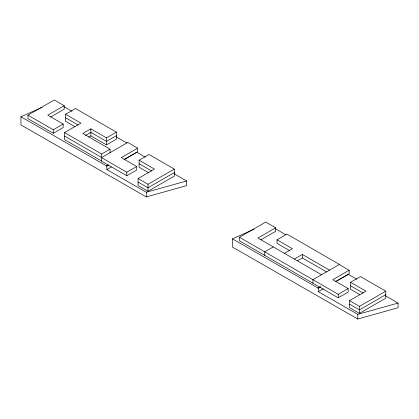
<?xml version="1.0" encoding="UTF-8"?>
<svg xmlns="http://www.w3.org/2000/svg" width="419" height="419" viewBox="0 0 419 419"><rect width="100%" height="100%" fill="white"/><g stroke="black" fill="none" stroke-linecap="round" stroke-linejoin="round"><path stroke-width="0.63" d="M64.186 105.708L47.797 115.173L63.175 124.05L63.175 127.554L53.26 133.279L27.968 118.677L27.968 115.173L54.271 99.984L64.186 105.708L64.186 109.212L50.62 117.042M74.907 126.653L65.574 121.264L65.574 114.256L75.488 108.531L116.398 132.147L116.398 139.155L106.484 144.88L90.865 135.866L88.734 137.097M27.968 115.173L53.26 129.775L63.175 124.05M101.66 161.022L64.563 139.606L64.563 132.593L80.951 123.134L65.574 114.256M116.398 132.147L106.484 137.872L90.865 128.858L82.873 133.472L110.061 149.164L110.061 152.673M85.539 135.437L90.865 132.362L106.484 141.376L116.398 135.651M64.563 132.593L101.66 154.014L110.061 149.164M137.71 148.153L121.316 157.617L136.699 166.495L136.699 169.999L126.784 175.723L101.487 161.121L101.487 157.617L127.795 142.434L137.71 148.153L137.71 151.662L124.144 159.492M106.552 165.919L108.249 164.939M174.152 173.801L186.581 180.977L186.581 185.648L146.31 196.925L20.95 124.946L20.95 116.77L106.855 166.097L108.558 165.112M106.855 166.097L106.855 169.601L111.386 166.982M124.412 159.466L136.866 152.275L145.341 157.167M139.092 160.205L149.007 154.48L174.299 169.082L174.299 176.095L147.996 191.279L138.081 185.554L138.081 178.546L154.47 169.082L139.092 160.205L139.092 167.212L148.981 172.921M101.487 157.617L126.784 172.219L136.699 166.495M138.081 178.546L147.996 184.271L174.299 169.082M174.299 172.586L147.996 187.775L138.081 182.05M335.614 281.578L349.174 273.748L349.174 270.245L332.786 279.709L348.163 288.586L348.163 292.09L338.248 297.815L239.438 240.763L239.438 237.259L265.74 222.075L275.655 227.8L275.655 231.304L260.691 239.94M275.655 227.8L257.921 238.039L321.525 274.759M289.67 250.646L277.038 243.35L277.038 239.846L286.952 234.121L339.432 264.42L312.956 279.709L312.956 283.213M273.298 246.917L264.729 251.861L264.729 255.365M284.428 253.338L292.42 248.724L277.038 239.846M294.342 259.062L302.335 254.448L329.517 270.145M297.537 260.723L302.335 257.952L326.684 272.015M318.021 288.01L320.284 286.701M385.621 295.893L398.05 303.068L398.05 307.74L357.779 319.016L232.419 247.037L232.419 238.856L318.325 288.183L320.587 286.879M318.325 288.183L318.325 291.687L323.421 288.749M335.876 281.558L348.336 274.361L356.81 279.253M350.562 282.296L360.476 276.571L385.768 291.174L385.768 298.181L359.465 313.37L349.551 307.646L349.551 300.638L365.939 291.174L350.562 282.296L350.562 289.304L359.9 294.693M239.438 237.259L338.248 294.311L348.163 288.586M349.551 300.638L359.465 306.357L385.768 291.174M385.768 294.677L359.465 309.866L349.551 304.142M20.95 116.77L42.12 107.316M232.419 238.856L254.176 229.141M106.855 169.601L146.31 192.253L186.581 180.977M318.325 291.687L357.779 314.344L398.05 303.068M339.259 264.52L349.174 270.245M64.112 106.766L72.037 111.339M116.189 136.83L126.941 143.036M275.582 228.853L285.768 234.74M65.574 117.76L78.206 125.051M139.092 163.709L151.725 171.004M350.562 285.8L363.194 293.091M64.563 136.096L101.66 157.518L101.66 154.014M359.465 306.357L359.465 313.37M357.779 314.344L357.779 319.016M338.248 294.311L338.248 297.815M302.335 254.448L302.335 257.952M147.996 184.271L147.996 191.279M146.31 192.253L146.31 196.925M126.784 172.219L126.784 175.723M106.484 137.872L106.484 144.88M90.865 128.858L90.865 135.866M53.26 129.775L53.26 133.279"/></g></svg>
